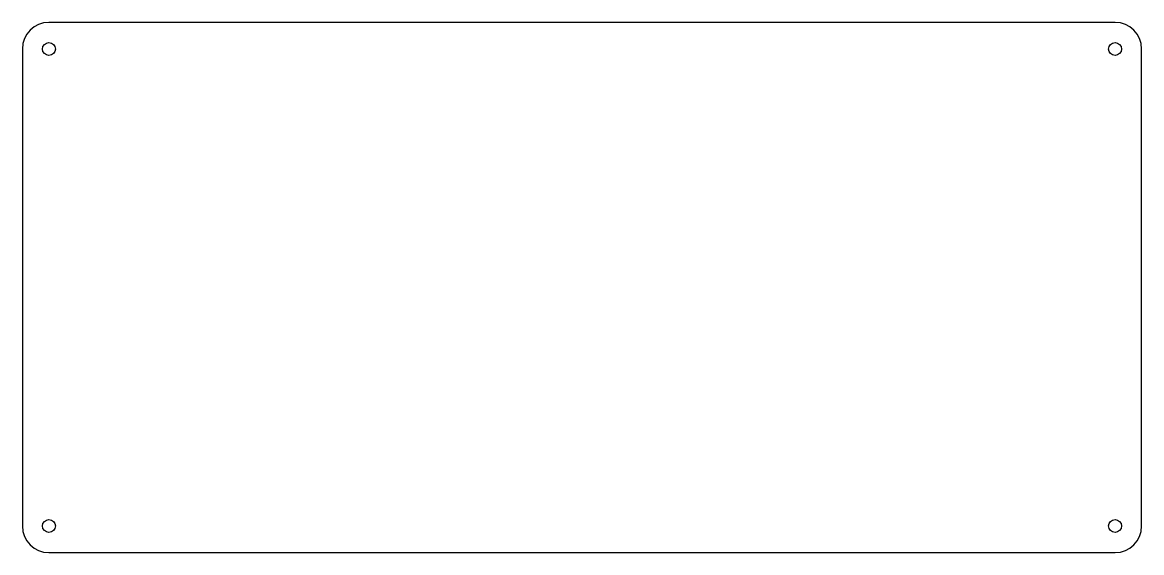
# Model space of a CAD drawing. Header units: millimetres. Extents: x -134 to 134, y -63 to 63.
import ezdxf

# ---------------------------------------------------------------- set-up
doc = ezdxf.new("R2010")
doc.units = ezdxf.units.MM
doc.layers.get('0').update_dxf_attribs({"linetype": 'CONTINUOUS'})

msp = doc.modelspace()

# ---------------------------------------------------------------- linework, layer by layer
msp.add_lwpolyline([(133.66875, 56.925, 0.414213562), (127.31875, 63.275), (-127.31875, 63.275, 0.414213562), (-133.66875, 56.925), (-133.66875, -56.925, 0.414213562), (-127.31875, -63.275), (127.31875, -63.275, 0.414213562), (133.66875, -56.925)], format="xyb", close=True)
for centre in [(-127.31875, 56.925), (127.31875, 56.925), (-127.31875, -56.925), (127.31875, -56.925)]:
    msp.add_circle(centre, 1.55)

doc.saveas('drawing.dxf')
